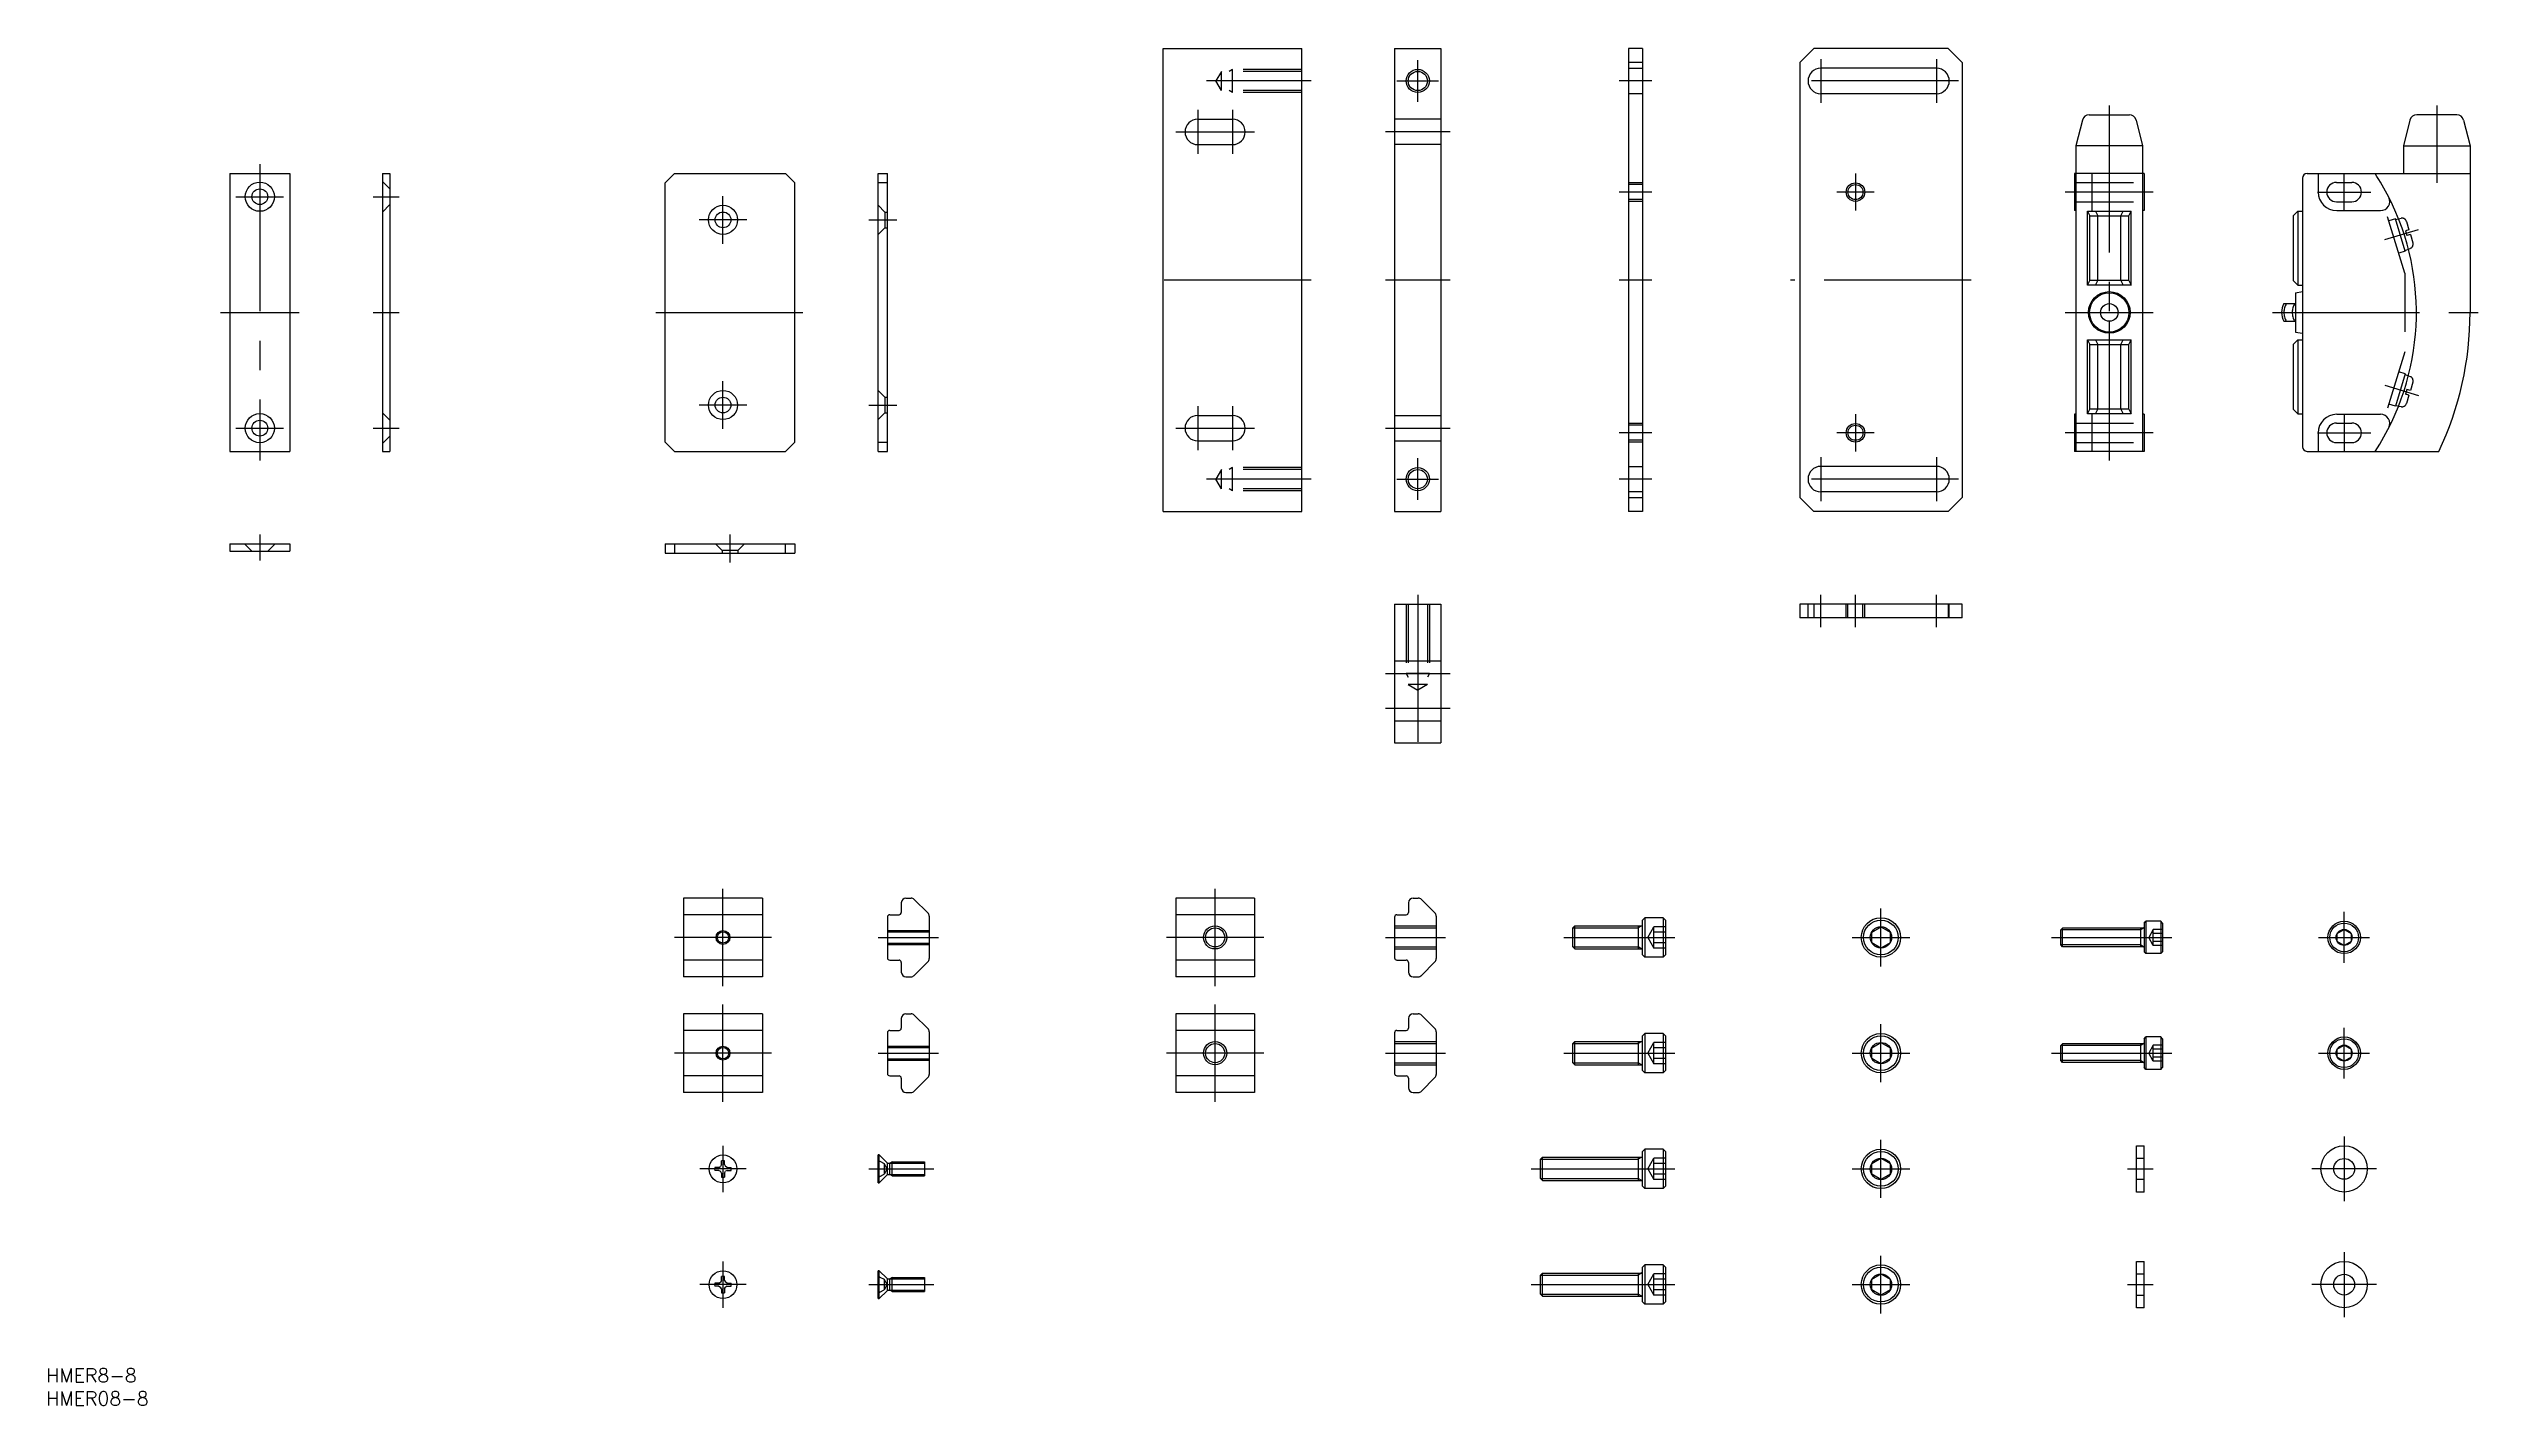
# Model space of a CAD drawing. Extents: x -46 to 479, y -236 to 57.
import ezdxf

# ---------------------------------------------------------------- set-up
doc = ezdxf.new("R2010")
doc.units = 0
for name, pattern in [('CENTER', [50.8, 31.75, -6.35, 6.35, -6.35]), ('DASHED', [19.05, 12.7, -6.35]), ('PHANTOM', [63.5, 31.75, -6.35, 6.35, -6.35, 6.35, -6.35])]:
    doc.linetypes.add(name, pattern=pattern)
doc.layers.get('0').update_dxf_attribs({"linetype": 'CONTINUOUS'})
doc.layers.add('CENTER', color=1, linetype='CENTER')
doc.styles.get("Standard").update_dxf_attribs({"font": 'txt.shx', "height": 3, "bigfont": 'bigfont.shx'})

msp = doc.modelspace()

# ---------------------------------------------------------------- linework, layer by layer
at = {"color": 7, "linetype": 'CONTINUOUS'}
for p, q in [((195, -43), (195, 57)), ((195, 57), (225, 57)), ((225, -43), (225, 57)), ((245, 57), (245, -43)), ((245, 57), (255, 57)), ((255, 57), (255, -43)), ((295.5, 57), (295.5, -43)), ((298.5, 57), (295.5, 57)), ((298.5, 54), (295.5, 54)), ((298.5, 57), (298.5, -43)), ((332.5, 54), (335.5, 57)), ((332.5, 54), (332.5, -40)), ((364.5, 57), (335.5, 57)), ((362, 52.75), (337, 52.75)), ((364.5, 57), (367.5, 54)), ((367.5, 54), (367.5, -40)), ((362, 47.25), (337, 47.25)), ((394.97, 42.7), (403.63, 42.7)), ((474.33, 42.7), (465.67, 42.7)), ((202.5, 41.75), (210, 41.75)), ((393.51, 41.57), (392.1, 36)), ((405.09, 41.57), (406.5, 36)), ((464.21, 41.57), (462.8, 36)), ((475.79, 41.57), (477.2, 36)), ((202.5, 36.25), (210, 36.25)), ((392.1, 36), (392.1, -30)), ((406.5, 36), (392.1, 36)), ((406.5, 36), (406.5, -30)), ((462.8, 36), (477.2, 36)), ((462.8, 36), (462.8, 30)), ((477.2, 36), (477.2, 0)), ((-6.5, 30), (-6.5, -30)), ((-6.5, 30), (6.5, 30)), ((6.5, 30), (6.5, -30)), ((26.5, 30), (26.5, -30)), ((26.5, 30), (28.1, 30)), ((28.1, 30), (28.1, -30)), ((87.5, 28), (89.5, 30)), ((87.5, -28), (87.5, 28)), ((89.5, 30), (113.5, 30)), ((113.5, 30), (115.5, 28)), ((115.5, -28), (115.5, 28)), ((133.5, -30), (133.5, 30)), ((133.5, 30), (135.5, 30)), ((135.5, 28), (133.5, 28)), ((135.5, -30), (135.5, 30)), ((391.8, 30), (391.8, 22)), ((406.8, 30), (391.8, 30)), ((395.5, 30), (395.5, 21.9)), ((406.8, 30), (406.8, 22)), ((441, 29), (441, -29)), ((442, 30), (477.2, 30)), ((444.4, 30), (444.4, 26)), ((448.35, 28.1), (451.65, 28.1)), ((392.1, 22), (391.8, 22)), ((394.6, 5.9), (394.6, 21.9)), ((394.6, 21.9), (404, 21.9)), ((394.6, 21.9), (395.1, 20.9)), ((396.3, 21.9), (396.8, 20.9)), ((401.8, 20.9), (402.3, 21.9)), ((403.5, 20.9), (404, 21.9)), ((404, 5.9), (404, 21.9)), ((406.8, 22), (406.5, 22)), ((439, 20.9), (440, 21.9)), ((440, 21.9), (440, 5.9)), ((440, 21.9), (441, 21.9)), ((448.35, 23.9), (451.65, 23.9)), ((448.4, 22), (457.85, 22)), ((395.1, 6.9), (395.1, 20.9)), ((395.1, 20.9), (403.5, 20.9)), ((396.8, 6.9), (396.8, 20.9)), ((401.8, 6.9), (401.8, 20.9)), ((403.5, 6.9), (403.5, 20.9)), ((439, 20.9), (439, 6.9)), ((394.6, 5.9), (395.1, 6.9)), ((404, 5.9), (394.6, 5.9)), ((403.5, 6.9), (395.1, 6.9)), ((396.3, 5.9), (396.8, 6.9)), ((399.3, 5.9), (399.3, 1.9)), ((401.8, 6.9), (402.3, 5.9)), ((403.5, 6.9), (404, 5.9)), ((439, 6.9), (440, 5.9)), ((440, 5.9), (441, 5.9)), ((437, 1.9), (439.5, 1.9)), ((439.5, 4.25), (441, 4.5)), ((439.5, 4.25), (439.5, -4.25)), ((399.3, -1.9), (399.3, -5.9)), ((437, -1.9), (439.5, -1.9)), ((439.5, -4.25), (441, -4.5)), ((394.6, -21.9), (394.6, -5.9)), ((394.6, -5.9), (404, -5.9)), ((394.6, -5.9), (395.1, -6.9)), ((395.1, -6.9), (403.5, -6.9)), ((395.1, -20.9), (395.1, -6.9)), ((396.3, -5.9), (396.8, -6.9)), ((396.8, -20.9), (396.8, -6.9)), ((401.8, -6.9), (402.3, -5.9)), ((401.8, -20.9), (401.8, -6.9)), ((403.5, -6.9), (404, -5.9)), ((403.5, -20.9), (403.5, -6.9)), ((404, -21.9), (404, -5.9)), ((439, -6.9), (440, -5.9)), ((439, -6.9), (439, -20.9)), ((440, -5.9), (440, -21.9)), ((440, -5.9), (441, -5.9)), ((394.6, -21.9), (395.1, -20.9)), ((403.5, -20.9), (395.1, -20.9)), ((396.3, -21.9), (396.8, -20.9)), ((401.8, -20.9), (402.3, -21.9)), ((403.5, -20.9), (404, -21.9)), ((439, -20.9), (440, -21.9)), ((202.5, -22.25), (210, -22.25)), ((391.8, -22), (391.8, -30)), ((392.1, -22), (391.8, -22)), ((404, -21.9), (394.6, -21.9)), ((395.5, -21.9), (395.5, -30)), ((406.8, -22), (406.5, -22)), ((406.8, -22), (406.8, -30)), ((440, -21.9), (441, -21.9)), ((444.4, -26), (444.4, -30)), ((448.35, -23.9), (451.65, -23.9)), ((448.4, -22), (457.85, -22)), ((-6.5, -30), (6.5, -30)), ((26.5, -30), (28.1, -30)), ((87.5, -28), (89.5, -30)), ((89.5, -30), (113.5, -30)), ((113.5, -30), (115.5, -28)), ((133.5, -28), (135.5, -28)), ((133.5, -30), (135.5, -30)), ((202.5, -27.75), (210, -27.75)), ((406.8, -30), (391.8, -30)), ((442, -30), (470.45, -30)), ((448.35, -28.1), (451.65, -28.1)), ((362, -33.25), (337, -33.25)), ((295.5, -40), (298.5, -40)), ((332.5, -40), (335.5, -43)), ((362, -38.75), (337, -38.75)), ((367.5, -40), (364.5, -43)), ((195, -43), (225, -43)), ((245, -43), (255, -43)), ((298.5, -43), (295.5, -43)), ((364.5, -43), (335.5, -43)), ((-6.5, -50), (6.5, -50)), ((-6.5, -50), (-6.5, -51.6)), ((-6.5, -51.6), (6.5, -51.6)), ((6.5, -50), (6.5, -51.6)), ((87.5, -50), (115.5, -50)), ((87.5, -50), (87.5, -52)), ((87.5, -52), (115.5, -52)), ((89.5, -50), (89.5, -52)), ((113.5, -52), (113.5, -50)), ((115.5, -50), (115.5, -52)), ((245, -63), (245, -93)), ((245, -63), (255, -63)), ((255, -63), (255, -93)), ((367.5, -63), (332.5, -63)), ((332.5, -63), (332.5, -66)), ((367.5, -66), (332.5, -66)), ((335.5, -63), (335.5, -66)), ((364.5, -63), (364.5, -66)), ((367.5, -66), (367.5, -63)), ((245, -93), (255, -93)), ((108.5, -126.5), (91.5, -126.5)), ((91.5, -126.5), (91.5, -143.5)), ((108.5, -130.1), (91.5, -130.1)), ((108.5, -126.5), (108.5, -143.5)), ((135.5, -130.6), (135.5, -139.4)), ((136, -130.1), (138, -130.1)), ((138.5, -127.5), (138.5, -129.6)), ((139.5, -126.5), (140.59, -126.5)), ((141.29, -126.79), (144.21, -129.71)), ((144.5, -130.41), (144.5, -139.59)), ((214.75, -126.5), (197.75, -126.5)), ((197.75, -126.5), (197.75, -143.5)), ((214.75, -130.1), (197.75, -130.1)), ((214.75, -126.5), (214.75, -143.5)), ((245, -130.6), (245, -139.4)), ((245.5, -130.1), (247.5, -130.1)), ((248, -127.5), (248, -129.6)), ((249, -126.5), (250.09, -126.5)), ((250.79, -126.79), (253.71, -129.71)), ((254, -130.41), (254, -139.59)), ((299, -130.75), (298.5, -131.25)), ((299, -130.75), (299, -139.25)), ((303, -130.75), (299, -130.75)), ((303, -130.75), (303, -139.25)), ((303, -130.75), (303.5, -131.25)), ((283.5, -132.93), (283.93, -132.5)), ((283.5, -137.07), (283.5, -132.93)), ((283.93, -132.5), (298.3, -132.5)), ((283.93, -137.5), (283.93, -132.5)), ((297.6, -132.5), (297.6, -137.5)), ((298.5, -138.75), (298.5, -131.25)), ((303.5, -131.25), (303.5, -138.75)), ((348, -133.85), (350, -132.69)), ((348, -136.15), (348, -133.85)), ((350, -137.31), (348, -136.15)), ((350, -132.69), (352, -133.85)), ((352, -136.15), (350, -137.31)), ((352, -133.85), (352, -136.15)), ((388.8, -133.38), (389.18, -133)), ((388.8, -136.62), (388.8, -133.38)), ((406.6, -133), (389.18, -133)), ((389.18, -137), (389.18, -133)), ((406, -133), (406, -137)), ((406.8, -131.9), (407.2, -131.5)), ((406.8, -131.9), (406.8, -138.1)), ((406.8, -131.9), (406.8, -138.1)), ((407.2, -131.5), (407.2, -138.5)), ((410.4, -131.5), (407.2, -131.5)), ((410.8, -131.9), (410.4, -131.5)), ((410.4, -131.5), (410.4, -138.5)), ((410.8, -131.9), (410.8, -138.1)), ((448.5, -134.13), (450, -133.27)), ((448.5, -135.87), (448.5, -134.13)), ((450, -136.73), (448.5, -135.87)), ((450, -133.27), (451.5, -134.13)), ((451.5, -135.87), (450, -136.73)), ((451.5, -134.13), (451.5, -135.87)), ((108.5, -139.9), (91.5, -139.9)), ((136, -139.9), (138, -139.9)), ((138.5, -140.4), (138.5, -142.5)), ((144.21, -140.29), (141.29, -143.21)), ((214.75, -139.9), (197.75, -139.9)), ((245.5, -139.9), (247.5, -139.9)), ((248, -140.4), (248, -142.5)), ((253.71, -140.29), (250.79, -143.21)), ((283.93, -137.5), (283.5, -137.07)), ((283.93, -137.5), (298.3, -137.5)), ((299, -139.25), (298.5, -138.75)), ((303, -139.25), (299, -139.25)), ((303, -139.25), (303.5, -138.75)), ((389.18, -137), (388.8, -136.62)), ((406.6, -137), (389.18, -137)), ((407.2, -138.5), (406.8, -138.1)), ((410.4, -138.5), (407.2, -138.5)), ((410.4, -138.5), (410.8, -138.1)), ((108.5, -143.5), (91.5, -143.5)), ((139.5, -143.5), (140.59, -143.5)), ((214.75, -143.5), (197.75, -143.5)), ((249, -143.5), (250.09, -143.5)), ((108.5, -151.5), (91.5, -151.5)), ((91.5, -151.5), (91.5, -168.5)), ((108.5, -151.5), (108.5, -168.5)), ((139.5, -151.5), (140.59, -151.5)), ((141.29, -151.79), (144.21, -154.71)), ((214.75, -151.5), (197.75, -151.5)), ((197.75, -151.5), (197.75, -168.5)), ((214.75, -151.5), (214.75, -168.5)), ((249, -151.5), (250.09, -151.5)), ((250.79, -151.79), (253.71, -154.71)), ((108.5, -155.1), (91.5, -155.1)), ((135.5, -155.6), (135.5, -164.4)), ((136, -155.1), (138, -155.1)), ((138.5, -152.5), (138.5, -154.6)), ((144.5, -155.41), (144.5, -164.59)), ((214.75, -155.1), (197.75, -155.1)), ((245, -155.6), (245, -164.4)), ((245.5, -155.1), (247.5, -155.1)), ((248, -152.5), (248, -154.6)), ((254, -155.41), (254, -164.59)), ((299, -155.75), (298.5, -156.25)), ((298.5, -163.75), (298.5, -156.25)), ((299, -155.75), (299, -164.25)), ((303, -155.75), (299, -155.75)), ((303, -155.75), (303, -164.25)), ((303, -155.75), (303.5, -156.25)), ((303.5, -156.25), (303.5, -163.75)), ((406.8, -156.9), (407.2, -156.5)), ((406.8, -156.9), (406.8, -163.1)), ((406.8, -156.9), (406.8, -163.1)), ((407.2, -156.5), (407.2, -163.5)), ((410.4, -156.5), (407.2, -156.5)), ((410.4, -156.5), (410.4, -163.5)), ((410.8, -156.9), (410.4, -156.5)), ((410.8, -156.9), (410.8, -163.1)), ((283.5, -157.93), (283.93, -157.5)), ((283.5, -162.07), (283.5, -157.93)), ((283.93, -162.5), (283.5, -162.07)), ((283.93, -157.5), (298.3, -157.5)), ((283.93, -162.5), (283.93, -157.5)), ((283.93, -162.5), (298.3, -162.5)), ((297.6, -157.5), (297.6, -162.5)), ((348, -158.85), (350, -157.69)), ((348, -161.15), (348, -158.85)), ((350, -162.31), (348, -161.15)), ((350, -157.69), (352, -158.85)), ((352, -161.15), (350, -162.31)), ((352, -158.85), (352, -161.15)), ((388.8, -158.38), (389.18, -158)), ((388.8, -161.62), (388.8, -158.38)), ((389.18, -162), (388.8, -161.62)), ((406.6, -158), (389.18, -158)), ((389.18, -162), (389.18, -158)), ((406.6, -162), (389.18, -162)), ((406, -158), (406, -162)), ((448.5, -159.13), (450, -158.27)), ((448.5, -160.87), (448.5, -159.13)), ((450, -161.73), (448.5, -160.87)), ((450, -158.27), (451.5, -159.13)), ((451.5, -160.87), (450, -161.73)), ((451.5, -159.13), (451.5, -160.87)), ((108.5, -164.9), (91.5, -164.9)), ((136, -164.9), (138, -164.9)), ((138.5, -165.4), (138.5, -167.5)), ((144.21, -165.29), (141.29, -168.21)), ((214.75, -164.9), (197.75, -164.9)), ((245.5, -164.9), (247.5, -164.9)), ((248, -165.4), (248, -167.5)), ((253.71, -165.29), (250.79, -168.21)), ((299, -164.25), (298.5, -163.75)), ((303, -164.25), (299, -164.25)), ((303, -164.25), (303.5, -163.75)), ((407.2, -163.5), (406.8, -163.1)), ((410.4, -163.5), (407.2, -163.5)), ((410.4, -163.5), (410.8, -163.1)), ((108.5, -168.5), (91.5, -168.5)), ((139.5, -168.5), (140.59, -168.5)), ((214.75, -168.5), (197.75, -168.5)), ((249, -168.5), (250.09, -168.5)), ((99.67, -184.08), (99.68, -183.23)), ((100.33, -184.08), (100.32, -183.23)), ((133.5, -188), (133.5, -182)), ((133.75, -182), (133.5, -182)), ((133.75, -188), (133.75, -182)), ((135.43, -183.68), (133.75, -182)), ((136.52, -183.5), (136.05, -183.77)), ((136.52, -183.5), (143.5, -183.5)), ((136.52, -186.5), (136.52, -183.5)), ((143.5, -183.5), (143.5, -186.5)), ((276.5, -182.93), (276.93, -182.5)), ((276.5, -187.07), (276.5, -182.93)), ((276.93, -182.5), (298.3, -182.5)), ((276.93, -187.5), (276.93, -182.5)), ((297.6, -182.5), (297.6, -187.5)), ((299, -180.75), (298.5, -181.25)), ((298.5, -188.75), (298.5, -181.25)), ((299, -180.75), (299, -189.25)), ((303, -180.75), (299, -180.75)), ((303, -180.75), (303, -189.25)), ((303, -180.75), (303.5, -181.25)), ((303.5, -181.25), (303.5, -188.75)), ((348, -183.85), (350, -182.69)), ((350, -182.69), (352, -183.85)), ((405.2, -190), (405.2, -180)), ((405.2, -180), (406.8, -180)), ((406.8, -190), (406.8, -180)), ((99.08, -184.67), (98.23, -184.68)), ((99.08, -185.33), (98.23, -185.32)), ((99.08, -184.67), (99.48, -184.48)), ((99.08, -185.33), (99.48, -185.52)), ((99.67, -184.08), (99.48, -184.48)), ((99.67, -185.92), (99.48, -185.52)), ((99.67, -185.92), (99.68, -186.77)), ((100.33, -185.92), (100.32, -186.77)), ((100.33, -184.08), (100.52, -184.48)), ((100.33, -185.92), (100.52, -185.52)), ((100.92, -184.67), (100.52, -184.48)), ((100.92, -185.33), (100.52, -185.52)), ((100.92, -184.67), (101.77, -184.68)), ((100.92, -185.33), (101.77, -185.32)), ((133.5, -188), (133.75, -188)), ((135.43, -186.32), (133.75, -188)), ((135.52, -186.23), (135.52, -183.77)), ((135.64, -183.77), (136.05, -183.77)), ((135.64, -186.23), (136.05, -186.23)), ((136.05, -186.23), (136.05, -183.77)), ((136.52, -186.5), (136.05, -186.23)), ((136.52, -186.5), (143.5, -186.5)), ((276.93, -187.5), (276.5, -187.07)), ((276.93, -187.5), (298.3, -187.5)), ((299, -189.25), (298.5, -188.75)), ((303, -189.25), (303.5, -188.75)), ((348, -186.15), (348, -183.85)), ((350, -187.31), (348, -186.15)), ((352, -186.15), (350, -187.31)), ((352, -183.85), (352, -186.15)), ((303, -189.25), (299, -189.25)), ((406.8, -190), (405.2, -190)), ((99.08, -209.67), (98.23, -209.68)), ((99.08, -209.67), (99.48, -209.48)), ((99.67, -209.08), (99.48, -209.48)), ((99.67, -209.08), (99.68, -208.23)), ((100.33, -209.08), (100.32, -208.23)), ((100.33, -209.08), (100.52, -209.48)), ((100.92, -209.67), (100.52, -209.48)), ((100.92, -209.67), (101.77, -209.68)), ((133.5, -213), (133.5, -207)), ((133.75, -207), (133.5, -207)), ((135.43, -208.68), (133.75, -207)), ((133.75, -213), (133.75, -207)), ((135.52, -211.23), (135.52, -208.77)), ((135.64, -208.77), (136.05, -208.77)), ((136.52, -208.5), (136.05, -208.77)), ((136.05, -211.23), (136.05, -208.77)), ((136.52, -211.5), (136.52, -208.5)), ((136.52, -208.5), (143.5, -208.5)), ((143.5, -208.5), (143.5, -211.5)), ((276.5, -207.93), (276.93, -207.5)), ((276.5, -212.07), (276.5, -207.93)), ((276.93, -212.5), (276.93, -207.5)), ((276.93, -207.5), (298.3, -207.5)), ((297.6, -207.5), (297.6, -212.5)), ((299, -205.75), (298.5, -206.25)), ((298.5, -213.75), (298.5, -206.25)), ((299, -205.75), (299, -214.25)), ((303, -205.75), (299, -205.75)), ((303, -205.75), (303, -214.25)), ((303, -205.75), (303.5, -206.25)), ((303.5, -206.25), (303.5, -213.75)), ((348, -208.85), (350, -207.69)), ((348, -211.15), (348, -208.85)), ((350, -207.69), (352, -208.85)), ((352, -208.85), (352, -211.15)), ((405.2, -215), (405.2, -205)), ((405.2, -205), (406.8, -205)), ((406.8, -215), (406.8, -205)), ((99.08, -210.33), (98.23, -210.32)), ((99.08, -210.33), (99.48, -210.52)), ((99.67, -210.92), (99.48, -210.52)), ((99.67, -210.92), (99.68, -211.77)), ((100.33, -210.92), (100.32, -211.77)), ((100.33, -210.92), (100.52, -210.52)), ((100.92, -210.33), (100.52, -210.52)), ((100.92, -210.33), (101.77, -210.32)), ((133.5, -213), (133.75, -213)), ((135.43, -211.32), (133.75, -213)), ((135.64, -211.23), (136.05, -211.23)), ((136.52, -211.5), (136.05, -211.23)), ((136.52, -211.5), (143.5, -211.5)), ((276.93, -212.5), (276.5, -212.07)), ((276.93, -212.5), (298.3, -212.5)), ((299, -214.25), (298.5, -213.75)), ((303, -214.25), (299, -214.25)), ((303, -214.25), (303.5, -213.75)), ((350, -212.31), (348, -211.15)), ((352, -211.15), (350, -212.31)), ((406.8, -215), (405.2, -215))]:
    msp.add_line(p, q, dxfattribs=at)
at = {"color": 3, "linetype": 'DASHED'}
for p, q in [((210, 52.5), (209.25, 52.07)), ((210, 47.5), (210, 52.5)), ((225, 52.5), (210, 52.5)), ((295.5, 52.75), (298.5, 52.75)), ((207.6, 52.07), (206.41, 50)), ((207.6, 47.93), (206.41, 50)), ((207.6, 47.93), (207.6, 52.07)), ((225, 52.07), (207.6, 52.07)), ((225, 47.93), (207.6, 47.93)), ((210, 47.5), (209.25, 47.93)), ((225, 47.5), (210, 47.5)), ((298.5, 47.25), (295.5, 47.25)), ((255, 41.75), (245, 41.75)), ((255, 36.25), (245, 36.25)), ((26.5, 28.3), (28.1, 26.7)), ((298.5, 28), (295.5, 28)), ((298.5, 27.62), (295.5, 27.62)), ((391.8, 28.1), (406.8, 28.1)), ((26.5, 21.7), (28.1, 23.3)), ((133.5, 23.15), (134.95, 21.7)), ((134.95, 21.7), (134.95, 18.3)), ((134.95, 21.7), (135.5, 21.7)), ((298.5, 24.38), (295.5, 24.38)), ((298.5, 24), (295.5, 24)), ((391.8, 23.9), (406.8, 23.9)), ((463.1, 8.5), (458.88, 22.31)), ((133.5, 16.85), (134.95, 18.3)), ((134.95, 18.3), (135.5, 18.3)), ((461.08, 20.24), (459.64, 19.8)), ((463.21, 13.26), (461.08, 20.24)), ((461.12, 20.1), (462.29, 20.34)), ((464, 17.87), (463.23, 17.64)), ((463.23, 17.64), (463.54, 16.62)), ((463.45, 19.66), (464, 17.87)), ((464.31, 16.86), (463.54, 16.62)), ((464.31, 16.86), (464.86, 15.07)), ((463.21, 13.26), (461.78, 12.82)), ((463.17, 13.4), (464.27, 13.85)), ((463.1, 8.5), (463.1, -8.5)), ((463.1, -8.5), (458.89, -22.29)), ((463.21, -13.26), (461.08, -20.24)), ((463.21, -13.26), (461.78, -12.82)), ((463.17, -13.4), (464.27, -13.85)), ((464.86, -15.07), (464.31, -16.86)), ((133.5, -16.85), (134.95, -18.3)), ((134.95, -18.3), (135.5, -18.3)), ((134.95, -18.3), (134.95, -21.7)), ((461.08, -20.24), (459.64, -19.8)), ((461.12, -20.1), (462.29, -20.34)), ((463.54, -16.62), (463.23, -17.64)), ((464, -17.87), (463.23, -17.64)), ((464, -17.87), (463.45, -19.66)), ((464.31, -16.86), (463.54, -16.62)), ((26.5, -21.7), (28.1, -23.3)), ((133.5, -23.15), (134.95, -21.7)), ((134.95, -21.7), (135.5, -21.7)), ((245, -22.25), (255, -22.25)), ((298.5, -24), (295.5, -24)), ((298.5, -24.38), (295.5, -24.38)), ((391.8, -23.9), (406.8, -23.9)), ((26.5, -28.3), (28.1, -26.7)), ((245, -27.75), (255, -27.75)), ((298.5, -27.62), (295.5, -27.62)), ((298.5, -28), (295.5, -28)), ((391.8, -28.1), (406.8, -28.1)), ((207.6, -33.93), (206.41, -36)), ((207.6, -38.07), (206.41, -36)), ((225, -33.93), (207.6, -33.93)), ((207.6, -38.07), (207.6, -33.93)), ((210, -33.5), (209.25, -33.93)), ((225, -33.5), (210, -33.5)), ((210, -38.5), (210, -33.5)), ((295.5, -33.25), (298.5, -33.25)), ((225, -38.07), (207.6, -38.07)), ((210, -38.5), (209.25, -38.07)), ((225, -38.5), (210, -38.5)), ((298.5, -38.75), (295.5, -38.75)), ((-3.3, -50), (-1.7, -51.6)), ((3.3, -50), (1.7, -51.6)), ((98.35, -50), (99.8, -51.45)), ((103.2, -51.45), (99.8, -51.45)), ((99.8, -51.45), (99.8, -52)), ((104.65, -50), (103.2, -51.45)), ((103.2, -51.45), (103.2, -52)), ((247.5, -63), (247.5, -78)), ((247.93, -63), (247.93, -80.4)), ((252.07, -63), (252.07, -80.4)), ((252.5, -63), (252.5, -78)), ((334.25, -66), (334.25, -63)), ((342.5, -66), (342.5, -63)), ((342.88, -66), (342.88, -63)), ((346.12, -66), (346.12, -63)), ((346.5, -66), (346.5, -63)), ((364.75, -66), (364.75, -63)), ((245, -75.25), (255, -75.25)), ((247.5, -78), (247.93, -78.75)), ((252.5, -78), (247.5, -78)), ((252.5, -78), (252.07, -78.75)), ((247.93, -80.4), (250, -81.59)), ((252.07, -80.4), (247.93, -80.4)), ((252.07, -80.4), (250, -81.59)), ((245, -88.25), (255, -88.25)), ((135.5, -133.5), (144.5, -133.5)), ((135.5, -133.77), (144.5, -133.77)), ((135.5, -136.23), (144.5, -136.23)), ((245, -132.5), (254, -132.5)), ((245, -132.93), (254, -132.93)), ((299.67, -135), (301, -132.69)), ((299.67, -135), (301, -137.31)), ((301, -137.31), (301, -132.69)), ((303.5, -132.69), (301, -132.69)), ((303.5, -133.85), (301, -133.85)), ((303.5, -136.15), (301, -136.15)), ((408.8, -133.27), (407.8, -135)), ((408.8, -136.73), (407.8, -135)), ((410.8, -133.27), (408.8, -133.27)), ((408.8, -136.73), (408.8, -133.27)), ((410.8, -134.13), (408.8, -134.13)), ((410.8, -135.87), (408.8, -135.87)), ((135.5, -136.5), (144.5, -136.5)), ((245, -137.07), (254, -137.07)), ((245, -137.5), (254, -137.5)), ((303.5, -137.31), (301, -137.31)), ((410.8, -136.73), (408.8, -136.73)), ((135.5, -158.5), (144.5, -158.5)), ((135.5, -158.77), (144.5, -158.77)), ((135.5, -161.23), (144.5, -161.23)), ((135.5, -161.5), (144.5, -161.5)), ((245, -157.5), (254, -157.5)), ((245, -157.93), (254, -157.93)), ((245, -162.07), (254, -162.07)), ((245, -162.5), (254, -162.5)), ((299.67, -160), (301, -157.69)), ((299.67, -160), (301, -162.31)), ((301, -162.31), (301, -157.69)), ((303.5, -157.69), (301, -157.69)), ((303.5, -158.85), (301, -158.85)), ((303.5, -161.15), (301, -161.15)), ((303.5, -162.31), (301, -162.31)), ((408.8, -158.27), (407.8, -160)), ((408.8, -161.73), (407.8, -160)), ((408.8, -161.73), (408.8, -158.27)), ((410.8, -158.27), (408.8, -158.27)), ((410.8, -159.13), (408.8, -159.13)), ((410.8, -160.87), (408.8, -160.87)), ((410.8, -161.73), (408.8, -161.73)), ((133.83, -183.37), (134.83, -183.85)), ((299.67, -185), (301, -182.69)), ((303.5, -182.69), (301, -182.69)), ((301, -187.31), (301, -182.69)), ((406.8, -182.75), (405.2, -182.75)), ((133.83, -186.63), (134.83, -186.14)), ((135.43, -185), (134.83, -183.85)), ((134.83, -183.85), (134.83, -186.14)), ((135.43, -185), (134.83, -186.14)), ((299.67, -185), (301, -187.31)), ((303.5, -183.85), (301, -183.85)), ((303.5, -186.15), (301, -186.15)), ((303.5, -187.31), (301, -187.31)), ((405.2, -187.25), (406.8, -187.25)), ((133.83, -208.37), (134.83, -208.85)), ((135.43, -210), (134.83, -208.85)), ((134.83, -208.85), (134.83, -211.15)), ((299.67, -210), (301, -207.69)), ((301, -212.31), (301, -207.69)), ((303.5, -207.69), (301, -207.69)), ((303.5, -208.85), (301, -208.85)), ((406.8, -207.75), (405.2, -207.75)), ((133.83, -211.63), (134.83, -211.15)), ((135.43, -210), (134.83, -211.15)), ((299.67, -210), (301, -212.31)), ((303.5, -211.15), (301, -211.15)), ((303.5, -212.31), (301, -212.31)), ((405.2, -212.25), (406.8, -212.25))]:
    msp.add_line(p, q, dxfattribs=at)
at = {"color": 3, "linetype": 'CONTINUOUS'}
for p, q in [((283.5, -132.93), (297.6, -132.93)), ((298.4, -132.47), (297.6, -132.93)), ((406, -133.38), (388.8, -133.38)), ((406.7, -132.97), (406, -133.38)), ((283.5, -137.07), (297.6, -137.07)), ((298.4, -137.53), (297.6, -137.07)), ((406, -136.62), (388.8, -136.62)), ((406.7, -137.03), (406, -136.62)), ((283.5, -157.93), (297.6, -157.93)), ((283.5, -162.07), (297.6, -162.07)), ((298.4, -157.47), (297.6, -157.93)), ((298.4, -162.53), (297.6, -162.07)), ((406, -158.38), (388.8, -158.38)), ((406, -161.62), (388.8, -161.62)), ((406.7, -157.97), (406, -158.38)), ((406.7, -162.03), (406, -161.62)), ((276.5, -182.93), (297.6, -182.93)), ((298.4, -182.47), (297.6, -182.93)), ((136.05, -183.77), (143.5, -183.77)), ((136.05, -186.23), (143.5, -186.23)), ((276.5, -187.07), (297.6, -187.07)), ((298.4, -187.53), (297.6, -187.07)), ((136.05, -208.77), (143.5, -208.77)), ((276.5, -207.93), (297.6, -207.93)), ((298.4, -207.47), (297.6, -207.93)), ((136.05, -211.23), (143.5, -211.23)), ((276.5, -212.07), (297.6, -212.07)), ((298.4, -212.53), (297.6, -212.07))]:
    msp.add_line(p, q, dxfattribs=at)
for centre, radius in [((250, 50), 2.5), ((344.5, 26), 2), ((344.5, -26), 2), ((250, -36), 2.5), ((100, -135), 1.5), ((206.25, -135), 2.5), ((100, -160), 1.5), ((206.25, -160), 2.5)]:
    msp.add_circle(centre, radius, dxfattribs=at)
at = {"color": 7, "linetype": 'CONTINUOUS'}
for centre, radius in [((250, 50), 2.07), ((0, 25), 3.15), ((0, 25), 1.7), ((344.5, 26), 1.62), ((100, 20), 3.15), ((100, 20), 1.7), ((399.3, 0), 4.5), ((399.3, 0), 4.25), ((399.3, 0), 1.9), ((100, -20), 3.15), ((100, -20), 1.7), ((0, -25), 3.15), ((0, -25), 1.7), ((344.5, -26), 1.62), ((250, -36), 2.07), ((350, -135), 4.25), ((100, -135), 1.23), ((206.25, -135), 2.07), ((350, -135), 3.75), ((350, -135), 2.31), ((450, -135), 3.5), ((450, -135), 3.1), ((450, -135), 1.73), ((350, -160), 4.25), ((350, -160), 3.75), ((450, -160), 3.5), ((450, -160), 3.1), ((100, -160), 1.23), ((206.25, -160), 2.07), ((350, -160), 2.31), ((450, -160), 1.73), ((100, -185), 3), ((350, -185), 4.25), ((350, -185), 3.75), ((350, -185), 2.31), ((450, -185), 5), ((450, -185), 2.25), ((100, -210), 3), ((350, -210), 4.25), ((350, -210), 3.75), ((350, -210), 2.31), ((450, -210), 5), ((450, -210), 2.25)]:
    msp.add_circle(centre, radius, dxfattribs=at)
for centre, radius, start, end in [((337, 50), 2.75, 90, 270), ((362, 50), 2.75, 270, 90), ((394.97, 41.2), 1.5, 90, 165.7627), ((403.63, 41.2), 1.5, 14.2373, 90), ((465.67, 41.2), 1.5, 90, 165.7627), ((474.33, 41.2), 1.5, 14.2373, 90), ((202.5, 39), 2.75, 90, 270), ((210, 39), 2.75, 270, 90), ((442, 29), 1, 90, 180), ((448.35, 26), 2.1, 90, 270), ((451.65, 26), 2.1, 270, 90), ((410.6, 0), 55, 26.9254, 33.0557), ((448.4, 26), 4, 180, 270), ((410.6, 0), 55, 326.9443, 26.9254), ((457.85, 24), 2, 270, 26.9254), ((440.36, 0), 3.86, 150.5129, 209.4871), ((407.2, 0), 70, 334.6231, 0), ((202.5, -25), 2.75, 90, 270), ((210, -25), 2.75, 270, 90), ((448.4, -26), 4, 90, 180), ((448.35, -26), 2.1, 90, 270), ((451.65, -26), 2.1, 270, 90), ((457.85, -24), 2, 333.0746, 90), ((442, -29), 1, 180, 270), ((337, -36), 2.75, 90, 270), ((362, -36), 2.75, 270, 90), ((136, -130.6), 0.5, 90, 180), ((138, -129.6), 0.5, 270, 0), ((139.5, -127.5), 1, 90, 180), ((140.59, -127.5), 1, 45, 90), ((143.5, -130.41), 1, 0, 45), ((245.5, -130.6), 0.5, 90, 180), ((247.5, -129.6), 0.5, 270, 0), ((249, -127.5), 1, 90, 180), ((250.09, -127.5), 1, 45, 90), ((253, -130.41), 1, 0, 45), ((298.3, -132.3), 0.2, 270, 0), ((406.6, -132.8), 0.2, 270, 0), ((136, -139.4), 0.5, 180, 270), ((138, -140.4), 0.5, 0, 90), ((143.5, -139.59), 1, 315, 0), ((245.5, -139.4), 0.5, 180, 270), ((247.5, -140.4), 0.5, 0, 90), ((253, -139.59), 1, 315, 0), ((298.3, -137.7), 0.2, 0, 90), ((406.6, -137.2), 0.2, 0, 90), ((139.5, -142.5), 1, 180, 270), ((140.59, -142.5), 1, 270, 315), ((249, -142.5), 1, 180, 270), ((250.09, -142.5), 1, 270, 315), ((139.5, -152.5), 1, 90, 180), ((140.59, -152.5), 1, 45, 90), ((249, -152.5), 1, 90, 180), ((250.09, -152.5), 1, 45, 90), ((136, -155.6), 0.5, 90, 180), ((138, -154.6), 0.5, 270, 0), ((143.5, -155.41), 1, 0, 45), ((245.5, -155.6), 0.5, 90, 180), ((247.5, -154.6), 0.5, 270, 0), ((253, -155.41), 1, 0, 45), ((298.3, -157.3), 0.2, 270, 0), ((298.3, -162.7), 0.2, 0, 90), ((406.6, -157.8), 0.2, 270, 0), ((406.6, -162.2), 0.2, 0, 90), ((136, -164.4), 0.5, 180, 270), ((138, -165.4), 0.5, 0, 90), ((139.5, -167.5), 1, 180, 270), ((143.5, -164.59), 1, 315, 0), ((245.5, -164.4), 0.5, 180, 270), ((247.5, -165.4), 0.5, 0, 90), ((249, -167.5), 1, 180, 270), ((253, -164.59), 1, 315, 0), ((140.59, -167.5), 1, 270, 315), ((250.09, -167.5), 1, 270, 315), ((100, -185), 1.8, 79.8876, 100.1124), ((298.3, -182.3), 0.2, 270, 0), ((100, -185), 1.8, 169.8876, 190.1124), ((100, -185), 1.8, 259.8876, 280.1124), ((100, -185), 1.8, 349.8876, 10.1124), ((135.64, -183.47), 0.3, 225, 270), ((135.64, -186.53), 0.3, 90, 135), ((298.3, -187.7), 0.2, 0, 90), ((100, -210), 1.8, 169.8876, 190.1124), ((100, -210), 1.8, 79.8876, 100.1124), ((100, -210), 1.8, 349.8876, 10.1124), ((135.64, -208.47), 0.3, 225, 270), ((298.3, -207.3), 0.2, 270, 0), ((100, -210), 1.8, 259.8876, 280.1124), ((135.64, -211.53), 0.3, 90, 135), ((298.3, -212.7), 0.2, 0, 90)]:
    msp.add_arc(centre, radius, start, end, dxfattribs=at)
at = {"color": 3, "linetype": 'DASHED'}
for centre, radius, start, end in [((462.5, 19.37), 1, 17, 102), ((463.9, 14.78), 1, 291.9998, 17), ((463.9, -14.78), 1, 343, 68), ((462.5, -19.37), 1, 258, 343), ((134.1, -182.83), 0.6, 180, 243.7), ((134.1, -187.17), 0.6, 116.3, 180), ((134.1, -207.83), 0.6, 180, 243.7), ((134.1, -212.17), 0.6, 116.3, 180)]:
    msp.add_arc(centre, radius, start, end, dxfattribs=at)
at = {"color": 3, "linetype": 'PHANTOM'}
for centre in [(440.86, 0), (442.66, 0)]:
    msp.add_arc(centre, 3.86, 150.5129, 209.4871, dxfattribs=at)
at = {"layer": 'CENTER', "color": 1, "linetype": 'CENTER'}
for p, q in [((250, 45.5), (250, 54.5)), ((337, 54.75), (337, 45.25)), ((362, 54.75), (362, 45.25)), ((227, 50), (204.41, 50)), ((245.5, 50), (254.5, 50)), ((300.5, 50), (293.5, 50)), ((366.75, 50), (332.25, 50)), ((202.5, 43.75), (202.5, 34.25)), ((210, 43.75), (210, 34.25)), ((399.3, 44.7), (399.3, -32)), ((470, 44.7), (470, 28)), ((197.75, 39), (214.75, 39)), ((257, 39), (243, 39)), ((0, 32), (0, -32)), ((344.5, 30), (344.5, 22)), ((450, 21.9), (450, 30.1)), ((-5.15, 25), (5.15, 25)), ((24.5, 25), (30.1, 25)), ((100, 14.85), (100, 25.15)), ((300.5, 26), (293.5, 26)), ((348.5, 26), (340.5, 26)), ((408.8, 26), (389.8, 26)), ((444.25, 26), (455.75, 26)), ((105.15, 20), (94.85, 20)), ((131.5, 20), (137.5, 20)), ((458.8, 15.73), (466.07, 17.95)), ((227, 7), (193, 7)), ((257, 7), (243, 7)), ((300.5, 7), (293.5, 7)), ((369.5, 7), (330.5, 7)), ((-8.5, 0), (8.5, 0)), ((24.5, 0), (30.1, 0)), ((85.5, 0), (117.5, 0)), ((389.8, 0), (408.8, 0)), ((434.5, 0), (479.2, 0)), ((100, -25.15), (100, -14.85)), ((458.8, -15.73), (466.07, -17.95)), ((105.15, -20), (94.85, -20)), ((131.5, -20), (137.5, -20)), ((202.5, -20.25), (202.5, -29.75)), ((210, -20.25), (210, -29.75)), ((-5.15, -25), (5.15, -25)), ((24.5, -25), (30.1, -25)), ((197.75, -25), (214.75, -25)), ((243, -25), (257, -25)), ((300.5, -26), (293.5, -26)), ((348.5, -26), (340.5, -26)), ((344.5, -22), (344.5, -30)), ((408.8, -26), (389.8, -26)), ((444.25, -26), (455.75, -26)), ((450, -21.9), (450, -30.1)), ((337, -31.25), (337, -40.75)), ((362, -31.25), (362, -40.75)), ((227, -36), (204.41, -36)), ((245.5, -36), (254.5, -36)), ((250, -40.5), (250, -31.5)), ((300.5, -36), (293.5, -36)), ((366.75, -36), (332.25, -36)), ((0, -48), (0, -53.6)), ((101.5, -48), (101.5, -54)), ((250, -61), (250, -95)), ((337, -68), (337, -61)), ((344.5, -68), (344.5, -61)), ((362, -68), (362, -61)), ((243, -78), (257, -78)), ((243, -85.5), (257, -85.5)), ((100, -145.5), (100, -124.5)), ((206.25, -145.5), (206.25, -124.5)), ((350, -141.25), (350, -128.75)), ((450, -140.5), (450, -129.5)), ((110.5, -135), (89.5, -135)), ((133.5, -135), (146.5, -135)), ((216.75, -135), (195.75, -135)), ((243, -135), (256, -135)), ((281.5, -135), (305.5, -135)), ((343.75, -135), (356.25, -135)), ((386.8, -135), (412.8, -135)), ((444.5, -135), (455.5, -135)), ((100, -170.5), (100, -149.5)), ((206.25, -170.5), (206.25, -149.5)), ((350, -166.25), (350, -153.75)), ((450, -165.5), (450, -154.5)), ((110.5, -160), (89.5, -160)), ((133.5, -160), (146.5, -160)), ((216.75, -160), (195.75, -160)), ((243, -160), (256, -160)), ((281.5, -160), (305.5, -160)), ((343.75, -160), (356.25, -160)), ((386.8, -160), (412.8, -160)), ((444.5, -160), (455.5, -160)), ((450, -178), (450, -192)), ((100, -180), (100, -190)), ((350, -191.25), (350, -178.75)), ((105, -185), (95, -185)), ((131.5, -185), (145.5, -185)), ((274.5, -185), (305.5, -185)), ((343.75, -185), (356.25, -185)), ((403.2, -185), (408.8, -185)), ((457, -185), (443, -185)), ((350, -216.25), (350, -203.75)), ((450, -203), (450, -217)), ((100, -205), (100, -215)), ((105, -210), (95, -210)), ((131.5, -210), (145.5, -210)), ((274.5, -210), (305.5, -210)), ((343.75, -210), (356.25, -210)), ((403.2, -210), (408.8, -210)), ((457, -210), (443, -210))]:
    msp.add_line(p, q, dxfattribs=at)

# ---------------------------------------------------------------- texts
at = {"color": 7, "linetype": 'CONTINUOUS'}
for s, p in [('HMER8-8', (-46.11, -231.1)), ('HMER08-8', (-46.11, -236.1))]:
    msp.add_text(s, height=3, dxfattribs=at).set_placement(p)

doc.saveas('drawing.dxf')
